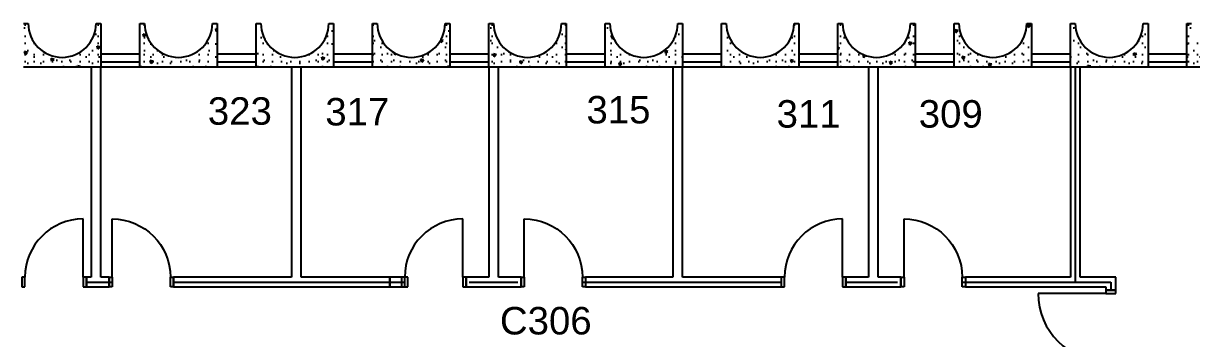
# Model space of a CAD drawing. Header units: inches. Extents: x -627 to 1726, y -404 to 1369.
# Drawn here: x 226 to 949, y 343 to 538 of the extents above; entities that cross this region are included whole.
import ezdxf

# ---------------------------------------------------------------- set-up
doc = ezdxf.new("R2010")
doc.units = ezdxf.units.IN
doc.header["$MEASUREMENT"] = 0
for name, color, linetype in [('A-DOOR', 4, 'Continuous'), ('A-GLAZ', 3, 'Continuous'), ('A-PFLR-NOTE', 3, 'Continuous'), ('A-WALL', 5, 'Continuous'), ('A-WALL-EXIST', 7, 'Continuous'), ('A-WALL-NEW', 7, 'Continuous'), ('A-WALL-PATT', 1, 'Continuous')]:
    doc.layers.add(name, color=color, linetype=linetype)
doc.styles.add('Arial', font='arial.ttf')
doc.linetypes.add('1 HR RATED', pattern='A,0,[1,BI-31.Shx,S=0.091429,R=0,X=0,Y=0],-14.4,0', length=14.4)
pattern_1 = [(45, (0, 0), (-20.8303, 20.8303), [1.8425, -15.16535]), (45, (-4.402, 16.428), (-20.8303, 20.8303), [1.8425, -15.16535]), (105, (0, 0), (28.4547, 7.6244), [1.8425, -15.16535]), (105, (12.026, 12.026), (28.4547, 7.6244), [1.8425, -15.16535]), (165, (1.303, 1.303), (7.6244, 28.4547), [1.8425, -15.16535]), (165, (13.33, 13.33), (7.6244, 28.4547), [1.8425, -15.16535]), (45, (-2.0044, 2.0044), (-4.008794, 4.008794), [0, -5.66929, 0, -8.503937]), (90, (-3e-16, 4.009), (-5.66929, 0), [0, -4.251969, 0, -7.086614])]

# ---------------------------------------------------------------- blocks, each defined once
blk = doc.blocks.new('D1 Metal_239')
at = {"color": 0, "linetype": 'ByBlock'}
for p, q in [((18, 0), (18, 36)), ((-18, 0), (-19.97, 0)), ((-19.97, 0), (-19.97, -6)), ((-18, -6), (-18, 0)), ((19.97, 0), (18, 0)), ((18, 0), (18, -6)), ((19.97, -6), (19.97, 0)), ((-19.97, -6), (-18, -6)), ((18, -6), (19.97, -6))]:
    blk.add_line(p, q, dxfattribs=at)
blk.add_arc((18, 0), 36, 90, 180, dxfattribs=at)
blk = doc.blocks.new('D1 Metal_176')
at = {"color": 0, "linetype": 'ByBlock'}
for p, q in [((18, 0), (18, 36)), ((-18, 0), (-19.97, 0)), ((-19.97, 0), (-19.97, -6)), ((-18, -6), (-18, 0)), ((19.97, 0), (18, 0)), ((18, 0), (18, -6)), ((19.97, -6), (19.97, 0)), ((-19.97, -6), (-18, -6)), ((18, -6), (19.97, -6))]:
    blk.add_line(p, q, dxfattribs=at)
blk.add_arc((18, 0), 36, 90, 180, dxfattribs=at)
blk = doc.blocks.new('D1 Metal_241')
at = {"color": 0, "linetype": 'ByBlock'}
for p, q in [((18, 0), (18, 36)), ((-18, 0), (-19.97, 0)), ((-19.97, 0), (-19.97, -6)), ((-18, -6), (-18, 0)), ((19.97, 0), (18, 0)), ((18, 0), (18, -6)), ((19.97, -6), (19.97, 0)), ((-19.97, -6), (-18, -6)), ((18, -6), (19.97, -6))]:
    blk.add_line(p, q, dxfattribs=at)
blk.add_arc((18, 0), 36, 90, 180, dxfattribs=at)
blk = doc.blocks.new('D1 Metal_242')
at = {"color": 0, "linetype": 'ByBlock'}
for p, q in [((18, 0), (18, 36)), ((-18, 0), (-19.97, 0)), ((-19.97, 0), (-19.97, -6)), ((-18, -6), (-18, 0)), ((19.97, 0), (18, 0)), ((18, 0), (18, -6)), ((19.97, -6), (19.97, 0)), ((-19.97, -6), (-18, -6)), ((18, -6), (19.97, -6))]:
    blk.add_line(p, q, dxfattribs=at)
blk.add_arc((18, 0), 36, 90, 180, dxfattribs=at)
blk = doc.blocks.new('D1 Metal_186')
at = {"color": 0, "linetype": 'ByBlock'}
for p, q in [((21, 0), (21, 42)), ((-21, 0), (-22.97, 0)), ((-22.97, 0), (-22.97, -6)), ((-21, -6), (-21, 0)), ((22.97, 0), (21, 0)), ((21, 0), (21, -6)), ((22.97, -6), (22.97, 0)), ((-22.97, -6), (-21, -6)), ((21, -6), (22.97, -6))]:
    blk.add_line(p, q, dxfattribs=at)
blk.add_arc((21, 0), 42, 90, 180, dxfattribs=at)
blk = doc.blocks.new('D1 Metal_76')
at = {"color": 0, "linetype": 'ByBlock'}
for p, q in [((18, 0), (18, 36)), ((-18, 0), (-19.97, 0)), ((-19.97, 0), (-19.97, -6)), ((-18, -6), (-18, 0)), ((19.97, 0), (18, 0)), ((18, 0), (18, -6)), ((19.97, -6), (19.97, 0)), ((-19.97, -6), (-18, -6)), ((18, -6), (19.97, -6))]:
    blk.add_line(p, q, dxfattribs=at)
blk.add_arc((18, 0), 36, 90, 180, dxfattribs=at)
blk = doc.blocks.new('D1 Metal_77')
at = {"color": 0, "linetype": 'ByBlock'}
for p, q in [((18, 0), (18, 36)), ((-18, 0), (-19.97, 0)), ((-19.97, 0), (-19.97, -6)), ((-18, -6), (-18, 0)), ((19.97, 0), (18, 0)), ((18, 0), (18, -6)), ((19.97, -6), (19.97, 0)), ((-19.97, -6), (-18, -6)), ((18, -6), (19.97, -6))]:
    blk.add_line(p, q, dxfattribs=at)
blk.add_arc((18, 0), 36, 90, 180, dxfattribs=at)

msp = doc.modelspace()

# ---------------------------------------------------------------- hatches: boundary and pattern name
at = {"layer": 'A-WALL-PATT'}
h = msp.add_hatch(dxfattribs=at)
h.set_pattern_fill('LIGHTWEIGHT_CONCRETE', color=256, style=0, pattern_type=2)
h.set_pattern_definition(pattern_1)
h.paths.add_polyline_path([(225.75, 510.84), (225.75, 537.84), (228.75, 537.84, 1), (270.75, 537.84), (273.75, 537.84), (273.75, 510.84)], flags=0)
h = msp.add_hatch(dxfattribs=at)
h.set_pattern_fill('LIGHTWEIGHT_CONCRETE', color=256, style=0, pattern_type=2)
h.set_pattern_definition(pattern_1)
h.paths.add_polyline_path([(342.75, 537.84), (345.75, 537.84), (345.75, 510.84), (297.75, 510.84), (297.75, 537.84), (300.75, 537.84, 1)], flags=0)
h = msp.add_hatch(dxfattribs=at)
h.set_pattern_fill('LIGHTWEIGHT_CONCRETE', color=256, style=0, pattern_type=2)
h.set_pattern_definition(pattern_1)
h.paths.add_polyline_path([(414.75, 537.84), (417.75, 537.84), (417.75, 510.84), (369.75, 510.84), (369.75, 537.84), (372.75, 537.84, 1)], flags=0)
h = msp.add_hatch(dxfattribs=at)
h.set_pattern_fill('LIGHTWEIGHT_CONCRETE', color=256, style=0, pattern_type=2)
h.set_pattern_definition(pattern_1)
h.paths.add_polyline_path([(441.75, 510.84), (441.75, 537.84), (444.75, 537.84, 1), (486.75, 537.84), (489.75, 537.84), (489.75, 510.84)], flags=0)
h = msp.add_hatch(dxfattribs=at)
h.set_pattern_fill('LIGHTWEIGHT_CONCRETE', color=256, style=0, pattern_type=2)
h.set_pattern_definition(pattern_1)
h.paths.add_polyline_path([(513.75, 510.84), (513.75, 537.84), (516.75, 537.84, 1), (558.75, 537.84), (561.75, 537.84), (561.75, 510.84)], flags=0)
h = msp.add_hatch(dxfattribs=at)
h.set_pattern_fill('LIGHTWEIGHT_CONCRETE', color=256, style=0, pattern_type=2)
h.set_pattern_definition(pattern_1)
h.paths.add_polyline_path([(633.75, 510.84), (585.75, 510.84), (585.75, 537.84), (588.75, 537.84, 1), (630.75, 537.84), (633.75, 537.84)], flags=0)
h = msp.add_hatch(dxfattribs=at)
h.set_pattern_fill('LIGHTWEIGHT_CONCRETE', color=256, style=0, pattern_type=2)
h.set_pattern_definition(pattern_1)
h.paths.add_polyline_path([(657.75, 510.84), (657.75, 537.84), (660.75, 537.84, 1), (702.75, 537.84), (705.75, 537.84), (705.75, 510.84)], flags=0)
h = msp.add_hatch(dxfattribs=at)
h.set_pattern_fill('LIGHTWEIGHT_CONCRETE', color=256, style=0, pattern_type=2)
h.set_pattern_definition(pattern_1)
h.paths.add_polyline_path([(774.75, 537.84), (777.75, 537.84), (777.75, 510.84), (729.75, 510.84), (729.75, 537.84), (732.75, 537.84, 1)], flags=0)
h = msp.add_hatch(dxfattribs=at)
h.set_pattern_fill('LIGHTWEIGHT_CONCRETE', color=256, style=0, pattern_type=2)
h.set_pattern_definition(pattern_1)
h.paths.add_polyline_path([(801.75, 510.84), (801.75, 537.84), (804.75, 537.84, 1), (846.75, 537.84), (849.75, 537.84), (849.75, 510.84)], flags=0)
h = msp.add_hatch(dxfattribs=at)
h.set_pattern_fill('LIGHTWEIGHT_CONCRETE', color=256, style=0, pattern_type=2)
h.set_pattern_definition(pattern_1)
h.paths.add_polyline_path([(915.75, 510.84), (915.75, 510.88), (879.75, 510.88), (879.75, 510.84), (873.75, 510.84), (873.75, 537.84), (876.75, 537.84, 1), (918.75, 537.84), (921.75, 537.84), (921.75, 510.84)], flags=0)
h = msp.add_hatch(dxfattribs=at)
h.set_pattern_fill('LIGHTWEIGHT_CONCRETE', color=256, style=0, pattern_type=2)
h.set_pattern_definition(pattern_1)
h.paths.add_polyline_path([(993.75, 510.84), (945.75, 510.84), (945.75, 537.84), (948.75, 537.84, 1), (990.75, 537.84), (993.75, 537.84)], flags=0)

# ---------------------------------------------------------------- linework, layer by layer
at = {"layer": 'A-DOOR', "linetype": 'Continuous'}
for p, q in [((264.72, 374.84), (264.72, 380.84)), ((278.78, 380.84), (278.78, 374.84)), ((318.72, 374.84), (318.72, 380.84))]:
    msp.add_line(p, q, dxfattribs=at)
at = {"layer": 'A-GLAZ', "linetype": 'Continuous'}
for p, q in [((297.75, 518.84), (273.75, 518.84)), ((297.75, 513.84), (273.75, 513.84)), ((297.75, 513.84), (273.75, 513.84)), ((369.75, 518.84), (345.75, 518.84)), ((369.75, 513.84), (345.75, 513.84)), ((369.75, 513.84), (345.75, 513.84)), ((441.75, 518.84), (417.75, 518.84)), ((441.75, 513.84), (417.75, 513.84)), ((441.75, 513.84), (417.75, 513.84)), ((513.75, 518.84), (489.75, 518.84)), ((513.75, 513.84), (489.75, 513.84)), ((513.75, 513.84), (489.75, 513.84)), ((585.75, 518.84), (561.75, 518.84)), ((585.75, 513.84), (561.75, 513.84)), ((585.75, 513.84), (561.75, 513.84)), ((657.75, 518.84), (633.75, 518.84)), ((657.75, 513.84), (633.75, 513.84)), ((657.75, 513.84), (633.75, 513.84)), ((729.75, 518.84), (705.75, 518.84)), ((729.75, 513.84), (705.75, 513.84)), ((729.75, 513.84), (705.75, 513.84)), ((801.75, 518.84), (777.75, 518.84)), ((801.75, 513.84), (777.75, 513.84)), ((801.75, 513.84), (777.75, 513.84)), ((873.75, 518.84), (849.75, 518.84)), ((873.75, 513.84), (849.75, 513.84)), ((873.75, 513.84), (849.75, 513.84)), ((945.75, 518.84), (921.75, 518.84)), ((945.75, 513.84), (921.75, 513.84)), ((945.75, 513.84), (921.75, 513.84)), ((297.75, 510.84), (273.75, 510.84)), ((369.75, 510.84), (345.75, 510.84)), ((441.75, 510.84), (417.75, 510.84)), ((513.75, 510.84), (489.75, 510.84)), ((585.75, 510.84), (561.75, 510.84)), ((657.75, 510.84), (633.75, 510.84)), ((729.75, 510.84), (705.75, 510.84)), ((801.75, 510.84), (777.75, 510.84)), ((873.75, 510.84), (849.75, 510.84)), ((945.75, 510.84), (921.75, 510.84))]:
    msp.add_line(p, q, dxfattribs=at)
at = {"layer": 'A-WALL', "linetype": 'Continuous'}
for p, q in [((225.75, 537.84), (228.75, 537.84)), ((270.75, 537.84), (273.75, 537.84)), ((273.75, 537.84), (273.75, 510.84)), ((297.75, 510.84), (297.75, 537.84)), ((297.75, 537.84), (300.75, 537.84)), ((342.75, 537.84), (345.75, 537.84)), ((345.75, 537.84), (345.75, 510.84)), ((369.75, 510.84), (369.75, 537.84)), ((369.75, 537.84), (372.75, 537.84)), ((414.75, 537.84), (417.75, 537.84)), ((417.75, 537.84), (417.75, 510.84)), ((441.75, 510.84), (441.75, 537.84)), ((441.75, 537.84), (444.75, 537.84)), ((486.75, 537.84), (489.75, 537.84)), ((489.75, 537.84), (489.75, 510.84)), ((513.75, 510.84), (513.75, 537.84)), ((513.75, 537.84), (516.75, 537.84)), ((558.75, 537.84), (561.75, 537.84)), ((561.75, 537.84), (561.75, 510.84)), ((585.75, 510.84), (585.75, 537.84)), ((585.75, 537.84), (588.75, 537.84)), ((630.75, 537.84), (633.75, 537.84)), ((633.75, 537.84), (633.75, 510.84)), ((657.75, 510.84), (657.75, 537.84)), ((657.75, 537.84), (660.75, 537.84)), ((702.75, 537.84), (705.75, 537.84)), ((705.75, 537.84), (705.75, 510.84)), ((729.75, 510.84), (729.75, 537.84)), ((729.75, 537.84), (732.75, 537.84)), ((774.75, 537.84), (777.75, 537.84)), ((777.75, 537.84), (777.75, 510.84)), ((801.75, 510.84), (801.75, 537.84)), ((801.75, 537.84), (804.75, 537.84)), ((846.75, 537.84), (849.75, 537.84)), ((849.75, 537.84), (849.75, 510.84)), ((873.75, 510.84), (873.75, 537.84)), ((873.75, 537.84), (876.75, 537.84)), ((918.75, 537.84), (921.75, 537.84)), ((921.75, 537.84), (921.75, 510.84)), ((945.75, 510.84), (945.75, 537.84)), ((945.75, 537.84), (948.75, 537.84)), ((273.75, 510.84), (225.75, 510.84)), ((267.75, 510.84), (267.75, 380.84)), ((273.75, 380.84), (273.75, 510.84)), ((345.75, 510.84), (297.75, 510.84)), ((417.75, 510.84), (369.75, 510.84)), ((391.75, 510.84), (391.75, 380.84)), ((397.75, 380.84), (397.75, 510.84)), ((489.75, 510.84), (441.75, 510.84)), ((513.75, 510.84), (513.75, 380.84)), ((561.75, 510.84), (513.75, 510.84)), ((519.75, 380.84), (519.75, 510.84)), ((633.75, 510.84), (585.75, 510.84)), ((627.75, 510.84), (627.75, 380.84)), ((633.75, 380.84), (633.75, 510.84)), ((705.75, 510.84), (657.75, 510.84)), ((777.75, 510.84), (729.75, 510.84)), ((748.75, 510.84), (748.75, 380.84)), ((754.75, 380.84), (754.75, 510.84)), ((849.75, 510.84), (801.75, 510.84)), ((873.75, 510.84), (873.75, 380.84)), ((921.75, 510.84), (873.75, 510.84)), ((879.75, 380.84), (879.75, 510.84)), ((993.75, 510.84), (945.75, 510.84)), ((267.75, 380.84), (264.72, 380.84)), ((264.72, 380.84), (264.72, 374.84)), ((278.78, 380.84), (273.75, 380.84)), ((278.78, 374.84), (278.78, 380.84)), ((318.72, 380.84), (318.72, 374.84)), ((391.75, 380.84), (318.72, 380.84)), ((452.48, 380.84), (397.75, 380.84)), ((463.75, 380.84), (452.48, 380.84)), ((452.48, 380.84), (452.48, 374.84)), ((452.48, 374.84), (452.48, 380.84)), ((463.75, 374.84), (463.75, 380.84)), ((499.72, 380.84), (499.72, 374.84)), ((513.75, 380.84), (499.72, 380.84)), ((533.78, 380.84), (519.75, 380.84)), ((533.78, 380.84), (533.78, 374.84)), ((573.72, 380.84), (573.72, 374.84)), ((627.75, 380.84), (573.72, 380.84)), ((694.81, 380.84), (633.75, 380.84)), ((694.81, 380.84), (694.81, 374.84)), ((734.75, 380.84), (734.75, 374.84)), ((748.75, 380.84), (734.75, 380.84)), ((768.78, 380.84), (754.75, 380.84)), ((768.78, 380.84), (768.78, 374.84)), ((808.72, 380.84), (808.72, 374.84)), ((873.75, 380.84), (808.72, 380.84)), ((901.75, 380.84), (879.75, 380.84)), ((901.75, 372.81), (901.75, 380.84)), ((264.72, 374.84), (278.78, 374.84)), ((318.72, 374.84), (452.48, 374.84)), ((452.48, 374.84), (463.75, 374.84)), ((499.72, 374.84), (533.78, 374.84)), ((573.72, 374.84), (694.81, 374.84)), ((734.75, 374.84), (768.78, 374.84)), ((808.72, 374.84), (895.75, 374.84)), ((895.75, 374.84), (895.75, 372.81)), ((895.75, 372.81), (901.75, 372.81))]:
    msp.add_line(p, q, dxfattribs=at)
for centre in [(249.75, 537.84), (321.75, 537.84), (393.75, 537.84), (465.75, 537.84), (537.75, 537.84), (609.75, 537.84), (681.75, 537.84), (753.75, 537.84), (825.75, 537.84), (897.75, 537.84)]:
    msp.add_arc(centre, 21, 180, 0, dxfattribs=at)
at = {"layer": 'A-WALL-EXIST', "linetype": 'Continuous'}
for p, q in [((273.75, 510.84), (267.75, 510.84)), ((397.75, 510.84), (391.75, 510.84))]:
    msp.add_line(p, q, dxfattribs=at)
at = {"layer": 'A-WALL-NEW', "linetype": 'Continuous'}
for p, q in [((519.75, 510.84), (513.75, 510.84)), ((633.75, 510.84), (627.75, 510.84)), ((754.75, 510.84), (748.75, 510.84)), ((879.75, 510.84), (873.75, 510.84))]:
    msp.add_line(p, q, dxfattribs=at)
at = {"layer": 'A-WALL-PATT', "linetype": '1 HR RATED'}
for p, q in [((876.75, 510.84), (876.75, 377.84)), ((264.72, 377.84), (280.75, 377.84)), ((318.72, 377.84), (461.78, 377.84)), ((501.72, 377.84), (531.78, 377.84)), ((571.72, 377.84), (694.81, 377.84)), ((734.75, 377.84), (766.78, 377.84)), ((806.75, 377.84), (898.75, 377.84)), ((898.75, 377.84), (898.75, 372.81))]:
    msp.add_line(p, q, dxfattribs=at)

# ---------------------------------------------------------------- block references
at = {"layer": 'A-DOOR', "linetype": 'Continuous'}
for name, p in [('D1 Metal_76', (244.75, 380.84)), ('D1 Metal_242', (479.75, 380.84)), ('D1 Metal_176', (714.78, 380.84))]:
    msp.add_blockref(name, p, dxfattribs=at)
at = {"layer": 'A-DOOR', "linetype": 'Continuous', "xscale": -1}
for name, p in [('D1 Metal_77', (298.75, 380.84)), ('D1 Metal_239', (553.75, 380.84)), ('D1 Metal_241', (788.75, 380.84))]:
    msp.add_blockref(name, p, dxfattribs=at)
at = {"layer": 'A-DOOR', "linetype": 'Continuous', "rotation": 90}
msp.add_blockref('D1 Metal_186', (895.75, 349.84), dxfattribs=at)

# ---------------------------------------------------------------- texts
at = {"layer": 'A-PFLR-NOTE', "char_height": 17, "attachment_point": 5, "style": 'Arial'}
for s, insert, line_spacing_factor in [('323', (359.74, 483.51), 0.909009), ('317', (432.41, 483.08), 0.909009), ('315', (594.03, 484.32), 0.913415), ('311', (711.71, 481.74), 0.909009), ('309', (799.68, 481.74), 0.909009)]:
    msp.add_mtext(s, dxfattribs=dict(at, insert=insert, line_spacing_factor=line_spacing_factor))
at = {"layer": 'A-PFLR-NOTE', "insert": (520.67, 353.8), "char_height": 17, "attachment_point": 4, "style": 'Arial'}
msp.add_mtext('C306', dxfattribs=at)

doc.saveas('drawing.dxf')
